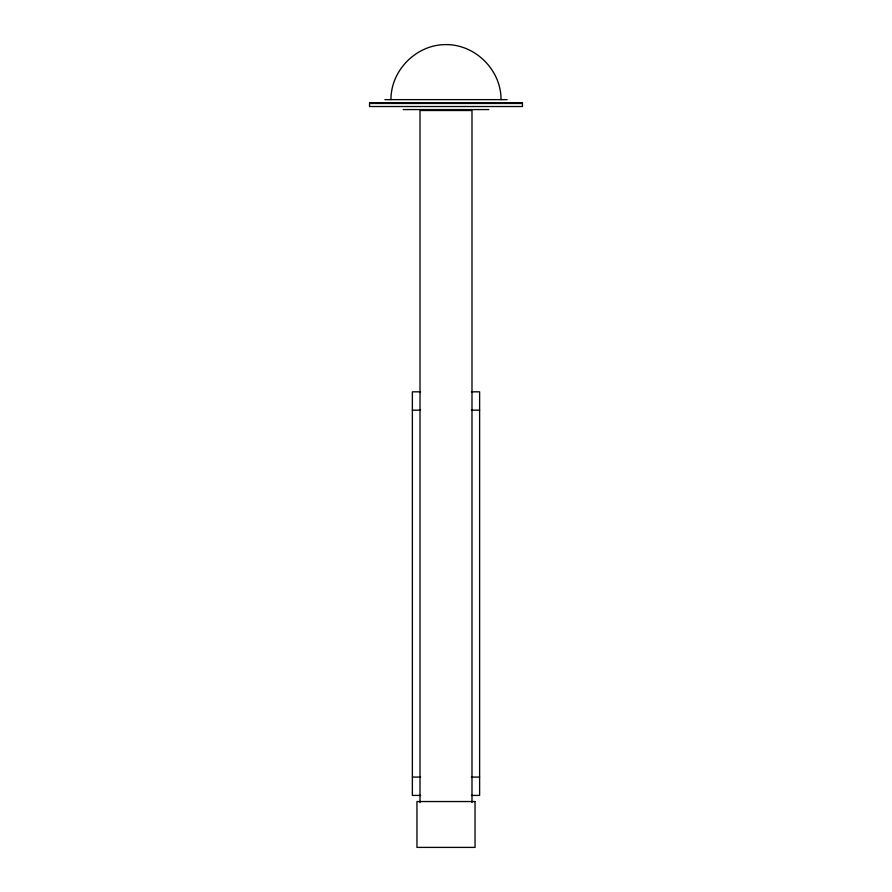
<?xml version="1.0" encoding="UTF-8"?>
<svg xmlns="http://www.w3.org/2000/svg" width="892" height="892" viewBox="0 0 892 892"><rect width="100%" height="100%" fill="white"/><g stroke="black" fill="none" stroke-linecap="round" stroke-linejoin="round"><path stroke-width="1.34" d="M390.964 99.636C390.774 70.178 416.542 44.41 446 44.6C475.458 44.41 501.226 70.178 501.036 99.636M384.853 99.636L507.147 99.636M369.556 103.461L522.444 103.461M403.195 109.571L488.805 109.571M420.6 391.822L412.372 391.822L412.372 795.419L420.6 795.419M471.4 391.822L479.628 391.822L479.628 795.419L471.4 795.419M412.372 410.164L420.6 410.164M471.4 410.164L479.628 410.164M412.372 777.077L420.6 777.077M471.4 777.077L479.628 777.077M471.991 802.566L471.991 110.519L420.009 110.519L420.009 802.566M522.444 102.691L369.556 102.691L369.556 106.516L522.444 106.516L522.444 102.691M475.046 801.54L416.954 801.54L416.954 847.4L475.046 847.4L475.046 801.54"/></g></svg>
